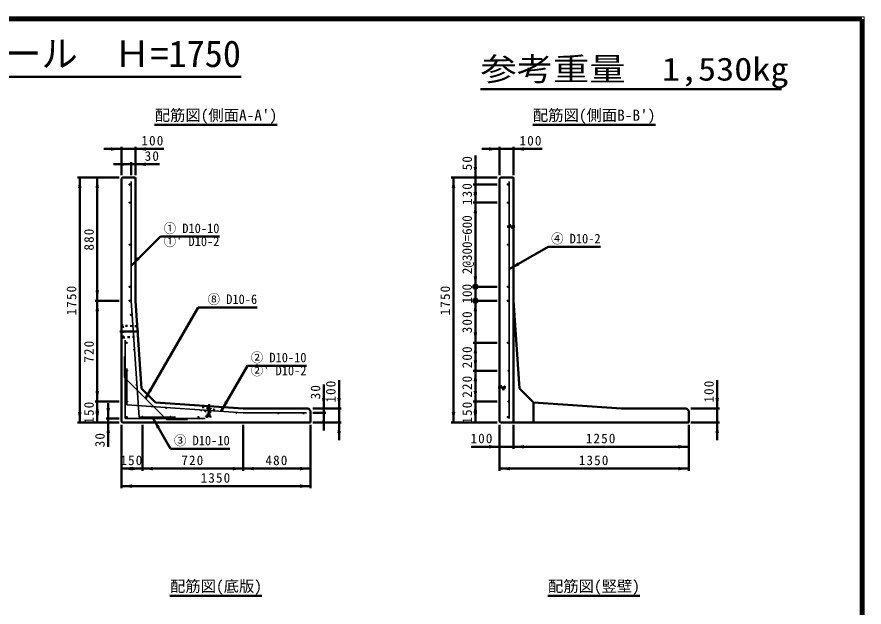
# Model space of a CAD drawing. Units: millimetres, scale not verified. Extents: x 100 to 4105, y 100 to 2870.
# Drawn here: x 2171 to 4105, y 1522 to 2870 of the extents above; entities that cross this region are included whole.
import ezdxf
from ezdxf.enums import TextEntityAlignment as Align

# ---------------------------------------------------------------- set-up
doc = ezdxf.new("R2010")
doc.units = ezdxf.units.MM
doc.header["$LTSCALE"] = 5
doc.linetypes.add('USER2', pattern=[13.4, 10, -1.2, 1, -1.2])
doc.linetypes.add('USER3', pattern=[2.2, 1, -1.2])
doc.layers.add('V-nasSTD', color=7, linetype='Continuous', lineweight=50)
doc.styles.add('ＭＳ ゴシック', font='')
doc.styles.get('ＭＳ ゴシック').set_extended_font_data('MS Gothic')

msp = doc.modelspace()

# ---------------------------------------------------------------- hatches: boundary and pattern name
at = {"layer": 'V-nasSTD'}
for points in [[(2385.657, 2568.438), (2385.657, 2564.438), (2409.657, 2568.438), (2385.657, 2572.438)], [(2465.657, 2568.438), (2465.657, 2564.438), (2441.657, 2568.438), (2465.657, 2572.438)], [(3248.857, 2568.438), (3248.857, 2564.438), (3272.857, 2568.438), (3248.857, 2572.438)], [(3328.857, 2568.438), (3328.857, 2564.438), (3304.857, 2568.438), (3328.857, 2572.438)], [(2408.057, 2533.438), (2408.057, 2537.438), (2432.057, 2533.438), (2408.057, 2529.438)], [(2465.657, 2533.438), (2465.657, 2529.438), (2441.657, 2533.438), (2465.657, 2537.438)], [(3217.857, 2527.438), (3221.857, 2527.438), (3217.857, 2503.438), (3213.857, 2527.438)], [(2314.657, 2479.438), (2310.657, 2479.438), (2314.657, 2503.438), (2318.657, 2479.438)], [(2354.657, 2479.438), (2350.657, 2479.438), (2354.657, 2503.438), (2358.657, 2479.438)], [(3167.857, 2479.438), (3163.857, 2479.438), (3167.857, 2503.438), (3171.857, 2479.438)], [(3217.857, 2463.438), (3213.857, 2463.438), (3217.857, 2487.438), (3221.857, 2463.438)], [(3217.857, 2469.838), (3221.857, 2469.838), (3217.857, 2445.838), (3213.857, 2469.838)], [(3217.857, 2421.838), (3213.857, 2421.838), (3217.857, 2445.838), (3221.857, 2421.838)], [(2449.028, 2318.808), (2451.856, 2315.98), (2432.057, 2301.838), (2446.199, 2321.637)], [(3316.042, 2305.838), (3318.042, 2302.374), (3295.257, 2293.838), (3314.042, 2309.302)], [(3217.857, 2277.838), (3221.857, 2277.838), (3217.857, 2253.838), (3213.857, 2277.838)], [(2354.657, 2245.838), (2358.657, 2245.838), (2354.657, 2221.838), (2350.657, 2245.838)], [(2354.657, 2197.838), (2350.657, 2197.838), (2354.657, 2221.838), (2358.657, 2197.838)], [(3217.857, 2197.838), (3213.857, 2197.838), (3217.857, 2221.838), (3221.857, 2197.838)], [(3217.857, 2149.838), (3221.857, 2149.838), (3217.857, 2125.838), (3213.857, 2149.838)], [(3217.857, 2101.838), (3213.857, 2101.838), (3217.857, 2125.838), (3221.857, 2101.838)], [(3217.857, 2085.838), (3221.857, 2085.838), (3217.857, 2061.838), (3213.857, 2085.838)], [(3217.857, 2037.838), (3213.857, 2037.838), (3217.857, 2061.838), (3221.857, 2037.838)], [(2354.657, 2015.438), (2358.657, 2015.438), (2354.657, 1991.438), (2350.657, 2015.438)], [(2476.791, 2019.356), (2480.255, 2017.356), (2464.791, 1998.572), (2473.327, 2021.356)], [(3217.857, 2015.438), (3221.857, 2015.438), (3217.857, 1991.438), (3213.857, 2015.438)], [(2649.411, 1990.14), (2652.875, 1988.14), (2637.411, 1969.355), (2645.947, 1992.14)], [(2871.657, 1999.438), (2875.657, 1999.438), (2871.657, 1975.438), (2867.657, 1999.438)], [(2906.657, 1999.438), (2902.657, 1999.438), (2906.657, 1975.438), (2910.657, 1999.438)], [(3769.857, 1999.438), (3765.857, 1999.438), (3769.857, 1975.438), (3773.857, 1999.438)], [(2354.657, 1967.438), (2350.657, 1967.438), (2354.657, 1991.438), (2358.657, 1967.438)], [(2379.657, 1977.038), (2375.657, 1977.038), (2379.657, 1953.038), (2383.657, 1977.038)], [(3217.857, 1967.438), (3213.857, 1967.438), (3217.857, 1991.438), (3221.857, 1967.438)], [(2314.657, 1967.438), (2318.657, 1967.438), (2314.657, 1943.438), (2310.657, 1967.438)], [(2354.657, 1967.438), (2358.657, 1967.438), (2354.657, 1943.438), (2350.657, 1967.438)], [(2494.11, 1932.253), (2490.646, 1930.253), (2482.11, 1953.038), (2497.574, 1934.253)], [(2871.657, 1941.838), (2867.657, 1941.838), (2871.657, 1965.838), (2875.657, 1941.838)], [(3167.857, 1967.438), (3171.857, 1967.438), (3167.857, 1943.438), (3163.857, 1967.438)], [(3217.857, 1967.438), (3221.857, 1967.438), (3217.857, 1943.438), (3213.857, 1967.438)], [(2379.657, 1919.438), (2383.657, 1919.438), (2379.657, 1943.438), (2375.657, 1919.438)], [(2906.657, 1919.438), (2902.657, 1919.438), (2906.657, 1943.438), (2910.657, 1919.438)], [(3769.857, 1919.438), (3765.857, 1919.438), (3769.857, 1943.438), (3773.857, 1919.438)], [(3248.857, 1888.438), (3248.857, 1884.438), (3272.857, 1888.438), (3248.857, 1892.438)], [(3328.857, 1888.438), (3328.857, 1884.438), (3304.857, 1888.438), (3328.857, 1892.438)], [(3680.857, 1888.438), (3680.857, 1892.438), (3704.857, 1888.438), (3680.857, 1884.438)], [(2433.657, 1838.438), (2433.657, 1834.438), (2409.657, 1838.438), (2433.657, 1842.438)], [(2433.657, 1838.438), (2433.657, 1842.438), (2457.657, 1838.438), (2433.657, 1834.438)], [(2481.657, 1838.438), (2481.657, 1834.438), (2457.657, 1838.438), (2481.657, 1842.438)], [(2664.057, 1838.438), (2664.057, 1842.438), (2688.057, 1838.438), (2664.057, 1834.438)], [(2712.057, 1838.438), (2712.057, 1834.438), (2688.057, 1838.438), (2712.057, 1842.438)], [(2817.657, 1838.438), (2817.657, 1842.438), (2841.657, 1838.438), (2817.657, 1834.438)], [(3296.857, 1838.438), (3296.857, 1834.438), (3272.857, 1838.438), (3296.857, 1842.438)], [(3680.857, 1838.438), (3680.857, 1842.438), (3704.857, 1838.438), (3680.857, 1834.438)], [(2433.657, 1798.438), (2433.657, 1794.438), (2409.657, 1798.438), (2433.657, 1802.438)], [(2817.657, 1798.438), (2817.657, 1802.438), (2841.657, 1798.438), (2817.657, 1794.438)]]:
    msp.add_hatch(color=256, dxfattribs=at).paths.add_polyline_path(points)

# ---------------------------------------------------------------- linework, layer by layer
at = {"layer": 'V-nasSTD', "lineweight": 100}
for p, q in [((4100, 2865), (105, 2865)), ((4100, 105), (4100, 2865))]:
    msp.add_line(p, q, dxfattribs=at)
at = {"layer": 'V-nasSTD'}
for p, q in [((1521.892, 2733.465), (2683.108, 2733.465)), ((3229.369, 2705.328), (3916.169, 2705.328)), ((2485.657, 2623.438), (2765.657, 2623.438)), ((3348.857, 2623.438), (3628.857, 2623.438)), ((2409.657, 2573.438), (2409.657, 2508.438)), ((2441.657, 2573.438), (2441.657, 2508.438)), ((3272.857, 2573.438), (3272.857, 2508.438)), ((3304.857, 2573.438), (3304.857, 2508.438)), ((2409.657, 2568.438), (2369.657, 2568.438)), ((2441.657, 2568.438), (2409.657, 2568.438)), ((2441.657, 2568.438), (2506.657, 2568.438)), ((3217.857, 2553.438), (3217.857, 2503.438)), ((3272.857, 2568.438), (3232.857, 2568.438)), ((3304.857, 2568.438), (3272.857, 2568.438)), ((3304.857, 2568.438), (3369.857, 2568.438)), ((2392.057, 2533.438), (2432.057, 2533.438)), ((2432.057, 2538.438), (2432.057, 2508.438)), ((2432.057, 2533.438), (2441.657, 2533.438)), ((2441.657, 2533.438), (2496.657, 2533.438)), ((2404.657, 2503.438), (2309.657, 2503.438)), ((2314.657, 2503.438), (2314.657, 1943.438)), ((2354.657, 2503.438), (2354.657, 2221.838)), ((2412.537, 2503.438), (2409.657, 2500.558)), ((2409.657, 2500.558), (2409.657, 1946.318)), ((2440.057, 2503.438), (2412.537, 2503.438)), ((2441.657, 2501.838), (2441.657, 2221.838)), ((3267.857, 2503.438), (3162.857, 2503.438)), ((3167.857, 2503.438), (3167.857, 1943.438)), ((3217.857, 2503.438), (3217.857, 2487.438)), ((3275.737, 2503.438), (3272.857, 2500.558)), ((3272.857, 2500.558), (3272.857, 1946.318)), ((3303.257, 2503.438), (3275.737, 2503.438)), ((3304.857, 2501.838), (3304.857, 1943.438)), ((3267.857, 2487.438), (3212.857, 2487.438)), ((3217.857, 2487.438), (3217.857, 2445.838)), ((3267.857, 2445.838), (3212.857, 2445.838)), ((3217.857, 2445.838), (3217.857, 2253.838)), ((2432.057, 2301.838), (2498.645, 2368.426)), ((2498.645, 2368.426), (2633.645, 2368.426)), ((3295.257, 2293.838), (3383.748, 2344.928)), ((3383.748, 2344.928), (3503.748, 2344.928)), ((3267.857, 2253.838), (3212.857, 2253.838)), ((3217.857, 2253.838), (3217.857, 2221.838)), ((2404.657, 2221.838), (2349.657, 2221.838)), ((2354.657, 2221.838), (2354.657, 1991.438)), ((2441.657, 2221.838), (2455.579, 2021.36)), ((2464.791, 1998.572), (2584.791, 2206.418)), ((2584.791, 2206.418), (2719.791, 2206.418)), ((3267.857, 2221.838), (3212.857, 2221.838)), ((3217.857, 2221.838), (3217.857, 2125.838)), ((3304.857, 2221.838), (3318.779, 2021.36)), ((3267.857, 2125.838), (3212.857, 2125.838)), ((3217.857, 2125.838), (3217.857, 2061.838)), ((2637.411, 1969.355), (2697.411, 2073.278)), ((2697.411, 2073.278), (2832.411, 2073.278)), ((3267.857, 2061.838), (3212.857, 2061.838)), ((3217.857, 2061.838), (3217.857, 1991.438)), ((2871.657, 1975.438), (2871.657, 2030.438)), ((2906.657, 1975.438), (2906.657, 2040.438)), ((3769.857, 1975.438), (3769.857, 2040.438)), ((2455.579, 2021.36), (2487.579, 1989.36)), ((3318.779, 2021.36), (3350.779, 1989.36)), ((2404.657, 1991.438), (2349.657, 1991.438)), ((2354.657, 1991.438), (2354.657, 1943.438)), ((2379.657, 1953.038), (2379.657, 1988.038)), ((2487.579, 1989.36), (2688.057, 1975.438)), ((2688.057, 1975.438), (2836.857, 1975.438)), ((2836.857, 1975.438), (2841.657, 1970.638)), ((2911.657, 1975.438), (2846.657, 1975.438)), ((2871.657, 1975.438), (2871.657, 1965.838)), ((2906.657, 1943.438), (2906.657, 1975.438)), ((3267.857, 1991.438), (3212.857, 1991.438)), ((3217.857, 1991.438), (3217.857, 1943.438)), ((3350.779, 1989.36), (3551.257, 1975.438)), ((3350.779, 1943.438), (3350.779, 1989.36)), ((3551.257, 1975.438), (3700.057, 1975.438)), ((3700.057, 1975.438), (3704.857, 1970.638)), ((3774.857, 1975.438), (3709.857, 1975.438)), ((3769.857, 1943.438), (3769.857, 1975.438)), ((2404.657, 1953.038), (2374.657, 1953.038)), ((2379.657, 1943.438), (2379.657, 1953.038)), ((2482.11, 1953.038), (2522.11, 1883.756)), ((2841.657, 1943.438), (2841.657, 1970.638)), ((2876.657, 1965.838), (2846.657, 1965.838)), ((2871.657, 1965.838), (2871.657, 1925.838)), ((3704.857, 1943.438), (3704.857, 1970.638)), ((2404.657, 1943.438), (2309.657, 1943.438)), ((2379.657, 1943.438), (2379.657, 1888.438)), ((2409.657, 1946.318), (2412.537, 1943.438)), ((2409.657, 1793.438), (2409.657, 1938.438)), ((2412.537, 1943.438), (2841.657, 1943.438)), ((2457.657, 1833.438), (2457.657, 1938.438)), ((2688.057, 1833.438), (2688.057, 1938.438)), ((2841.657, 1793.438), (2841.657, 1938.438)), ((2911.657, 1943.438), (2846.657, 1943.438)), ((2906.657, 1943.438), (2906.657, 1903.438)), ((3267.857, 1943.438), (3162.857, 1943.438)), ((3272.857, 1946.318), (3275.737, 1943.438)), ((3272.857, 1833.438), (3272.857, 1938.438)), ((3275.737, 1943.438), (3704.857, 1943.438)), ((3304.857, 1883.438), (3304.857, 1938.438)), ((3704.857, 1833.438), (3704.857, 1938.438)), ((3774.857, 1943.438), (3709.857, 1943.438)), ((3769.857, 1943.438), (3769.857, 1903.438)), ((2522.11, 1883.756), (2657.11, 1883.756)), ((3272.857, 1888.438), (3207.857, 1888.438)), ((3304.857, 1888.438), (3272.857, 1888.438)), ((3304.857, 1888.438), (3272.857, 1888.438)), ((3704.857, 1888.438), (3304.857, 1888.438)), ((2457.657, 1838.438), (2409.657, 1838.438)), ((2688.057, 1838.438), (2457.657, 1838.438)), ((2841.657, 1838.438), (2688.057, 1838.438)), ((3704.857, 1838.438), (3272.857, 1838.438)), ((2841.657, 1798.438), (2409.657, 1798.438)), ((2520.657, 1547.838), (2730.657, 1547.838)), ((3383.377, 1547.838), (3593.377, 1547.838))]:
    msp.add_line(p, q, dxfattribs=at)
at = {"layer": 'V-nasSTD', "lineweight": 35}
for p, q in [((2432.057, 2493.838), (2432.057, 2221.838)), ((3295.257, 2493.838), (3295.257, 1953.038)), ((2432.057, 2221.838), (2450.546, 1955.598)), ((2418.617, 1953.038), (2418.617, 2131.438)), ((2416.697, 2046.666), (2416.697, 2094.666)), ((2421.817, 1984.327), (2421.817, 2067.207)), ((2416.697, 2046.666), (2512.885, 1950.478)), ((2421.817, 1984.327), (2688.057, 1965.838)), ((2418.617, 1953.038), (2601.017, 1953.038)), ((2450.546, 1955.598), (2533.426, 1955.598)), ((2688.057, 1965.838), (2832.057, 1965.838)), ((2512.885, 1950.478), (2560.885, 1950.478))]:
    msp.add_line(p, q, dxfattribs=at)
at = {"layer": 'V-nasSTD', "linetype": 'USER2'}
for p, q in [((3290.457, 2391.438), (3308.057, 2391.438)), ((2449.657, 2151.438), (2406.457, 2151.438)), ((3287.257, 2023.438), (3269.657, 2023.438)), ((2610.225, 1985.855), (2608.493, 1960.915))]:
    msp.add_line(p, q, dxfattribs=at)
at = {"layer": 'V-nasSTD', "linetype": 'USER3'}
for p, q in [((3293.657, 2388.238), (3293.657, 2394.638)), ((3293.657, 2394.638), (3304.857, 2394.638)), ((3304.857, 2388.238), (3293.657, 2388.238)), ((2412.857, 2165.038), (2409.657, 2167.918)), ((2445.713, 2163.438), (2412.857, 2165.038)), ((2412.857, 2137.838), (2412.857, 2165.038)), ((2412.857, 2137.838), (2409.657, 2134.958)), ((2412.857, 2137.838), (2447.379, 2139.438)), ((3272.857, 2026.638), (3284.057, 2026.638)), ((3284.057, 2020.238), (3272.857, 2020.238)), ((3284.057, 2026.638), (3284.057, 2020.238)), ((2605.667, 1977.952), (2605.511, 1975.717)), ((2605.511, 1975.717), (2607.201, 1974.638)), ((2605.511, 1975.717), (2613.492, 1975.163)), ((2605.667, 1977.952), (2613.647, 1977.398)), ((2607.201, 1974.638), (2606.092, 1958.676)), ((2607.201, 1974.638), (2611.67, 1974.327)), ((2611.67, 1974.327), (2610.562, 1958.366)), ((2611.67, 1974.327), (2613.492, 1975.163)), ((2613.647, 1977.398), (2613.492, 1975.163)), ((2602.63, 1957.313), (2602.563, 1956.355)), ((2602.563, 1956.355), (2613.736, 1955.579)), ((2602.63, 1957.313), (2606.092, 1958.676)), ((2602.63, 1957.313), (2613.803, 1956.537)), ((2606.092, 1958.676), (2610.562, 1958.366)), ((2610.562, 1958.366), (2613.803, 1956.537)), ((2613.803, 1956.537), (2613.736, 1955.579))]:
    msp.add_line(p, q, dxfattribs=at)
at = {"layer": 'V-nasSTD', "lineweight": 13}
msp.add_lwpolyline([(100, 100), (100, 2870), (4105, 2870), (4105, 100)], close=True, dxfattribs=at)
at = {"layer": 'V-nasSTD', "lineweight": 35}
for centre in [(2428.377, 2487.438), (3291.577, 2487.438), (2428.377, 2445.838), (3291.577, 2445.838), (2428.377, 2349.838), (3291.577, 2349.838), (2428.377, 2253.838), (3291.577, 2253.838), (2428.377, 2221.838), (3291.577, 2221.838), (2431.577, 2189.838), (2421.977, 2125.838), (2438.875, 2109.838), (3291.577, 2125.838), (2422.777, 2061.838), (3293.337, 2061.838), (2444.43, 2029.838), (2422.777, 1991.438), (3293.337, 1991.438), (2512.057, 1977.1), (2592.057, 1971.545), (2421.977, 1956.238), (2457.657, 1956.558), (2521.657, 1956.558), (2585.657, 1956.238), (2672.057, 1965.989), (2768.057, 1964.878), (2825.657, 1964.878), (3291.577, 1956.238)]:
    msp.add_circle(centre, 0.96, dxfattribs=at)
at = {"layer": 'V-nasSTD'}
for centre in [(3217.857, 2253.838), (3217.857, 2221.838)]:
    msp.add_circle(centre, 5, dxfattribs=at)
for centre in [(2440.057, 2501.838), (3303.257, 2501.838)]:
    msp.add_arc(centre, 1.6, 0, 90, dxfattribs=at)
at = {"layer": 'V-nasSTD', "linetype": 'USER3'}
msp.add_arc((2609.879, 1980.867), 13.76, 176.0275, 356.0275, dxfattribs=at)

# ---------------------------------------------------------------- texts
at = {"layer": 'V-nasSTD', "style": 'ＭＳ ゴシック'}
for s, height, p in [('1ｓｔタッチウォール  Ｈ=1750', 60.81, (2102.5, 2816.409)), ("配筋図(側面A-A')", 25.66, (2625.657, 2658.438)), ("配筋図(側面B-B')", 25.66, (3488.857, 2658.438)), ('配筋図(底版)', 25.66, (2625.657, 1582.838)), ('配筋図(竪壁)', 25.66, (3488.377, 1582.838))]:
    msp.add_text(s, height=height, dxfattribs=at).set_placement(p, align=Align.TOP_CENTER)
at = {"layer": 'V-nasSTD', "style": 'ＭＳ ゴシック', "width": 1.15}
msp.add_text('参考重量\u30001,530kg', height=52.79, dxfattribs=at).set_placement((3229.369, 2777.328), align=Align.TOP_LEFT)
at = {"layer": 'V-nasSTD', "style": 'ＭＳ ゴシック', "width": 0.95}
for s, p in [('① D10-10', (2569.931, 2398.234)), ("①' D10-2", (2569.931, 2368.426)), ('④ D10-2', (3447.113, 2374.736)), ('⑧ D10-6', (2663.156, 2236.226)), ('② D10-10', (2768.697, 2103.086)), ("②' D10-2", (2768.697, 2073.278)), ('③ D10-10', (2593.396, 1913.564))]:
    msp.add_text(s, height=21.85, dxfattribs=at).set_placement(p, align=Align.TOP_CENTER)
at = {"layer": 'V-nasSTD', "style": 'ＭＳ ゴシック'}
for s, p in [('2@300=600', (3187.857, 2349.838)), ('100', (3187.857, 2237.838))]:
    msp.add_text(s, height=21.99, rotation=90, dxfattribs=at).set_placement(p, align=Align.TOP_CENTER)
at = {"layer": 'V-nasSTD', "char_height": 21.99, "attachment_point": 2, "style": 'ＭＳ ゴシック'}
for s, insert in [('\\T1.17;100', (2481.657, 2598.438)), ('\\T1.17;100', (3344.857, 2598.438)), ('\\T1.17;30', (2480.407, 2563.438)), ('\\T1.17;100', (3232.857, 1918.438)), ('\\T1.17;1250', (3504.857, 1918.438)), ('\\T1.17;150', (2433.657, 1868.438)), ('\\T1.17;720', (2572.857, 1868.438)), ('\\T1.17;480', (2764.857, 1868.438)), ('\\T1.17;1350', (3488.857, 1868.438)), ('\\T1.17;1350', (2625.657, 1828.438))]:
    msp.add_mtext(s, dxfattribs=dict(at, insert=insert))
at = {"layer": 'V-nasSTD', "char_height": 21.99, "attachment_point": 2, "rotation": 90, "style": 'ＭＳ ゴシック'}
for s, insert in [('\\T1.17;50', (3187.857, 2537.188)), ('\\T1.17;130', (3187.857, 2466.638)), ('\\T1.17;880', (2324.657, 2362.638)), ('\\T1.17;1750', (2284.657, 2223.438)), ('\\T1.17;1750', (3137.857, 2223.438)), ('\\T1.17;300', (3187.857, 2173.838)), ('\\T1.17;720', (2324.657, 2106.638)), ('\\T1.17;200', (3187.857, 2093.838)), ('\\T1.17;100', (2876.657, 2015.438)), ('\\T1.17;220', (3187.857, 2026.638)), ('\\T1.17;100', (3739.857, 2015.438)), ('\\T1.17;30', (2841.657, 2014.188)), ('\\T1.17;150', (2324.657, 1967.438)), ('\\T1.17;150', (3187.857, 1967.438)), ('\\T1.17;30', (2349.657, 1904.688))]:
    msp.add_mtext(s, dxfattribs=dict(at, insert=insert))

doc.saveas('drawing.dxf')
